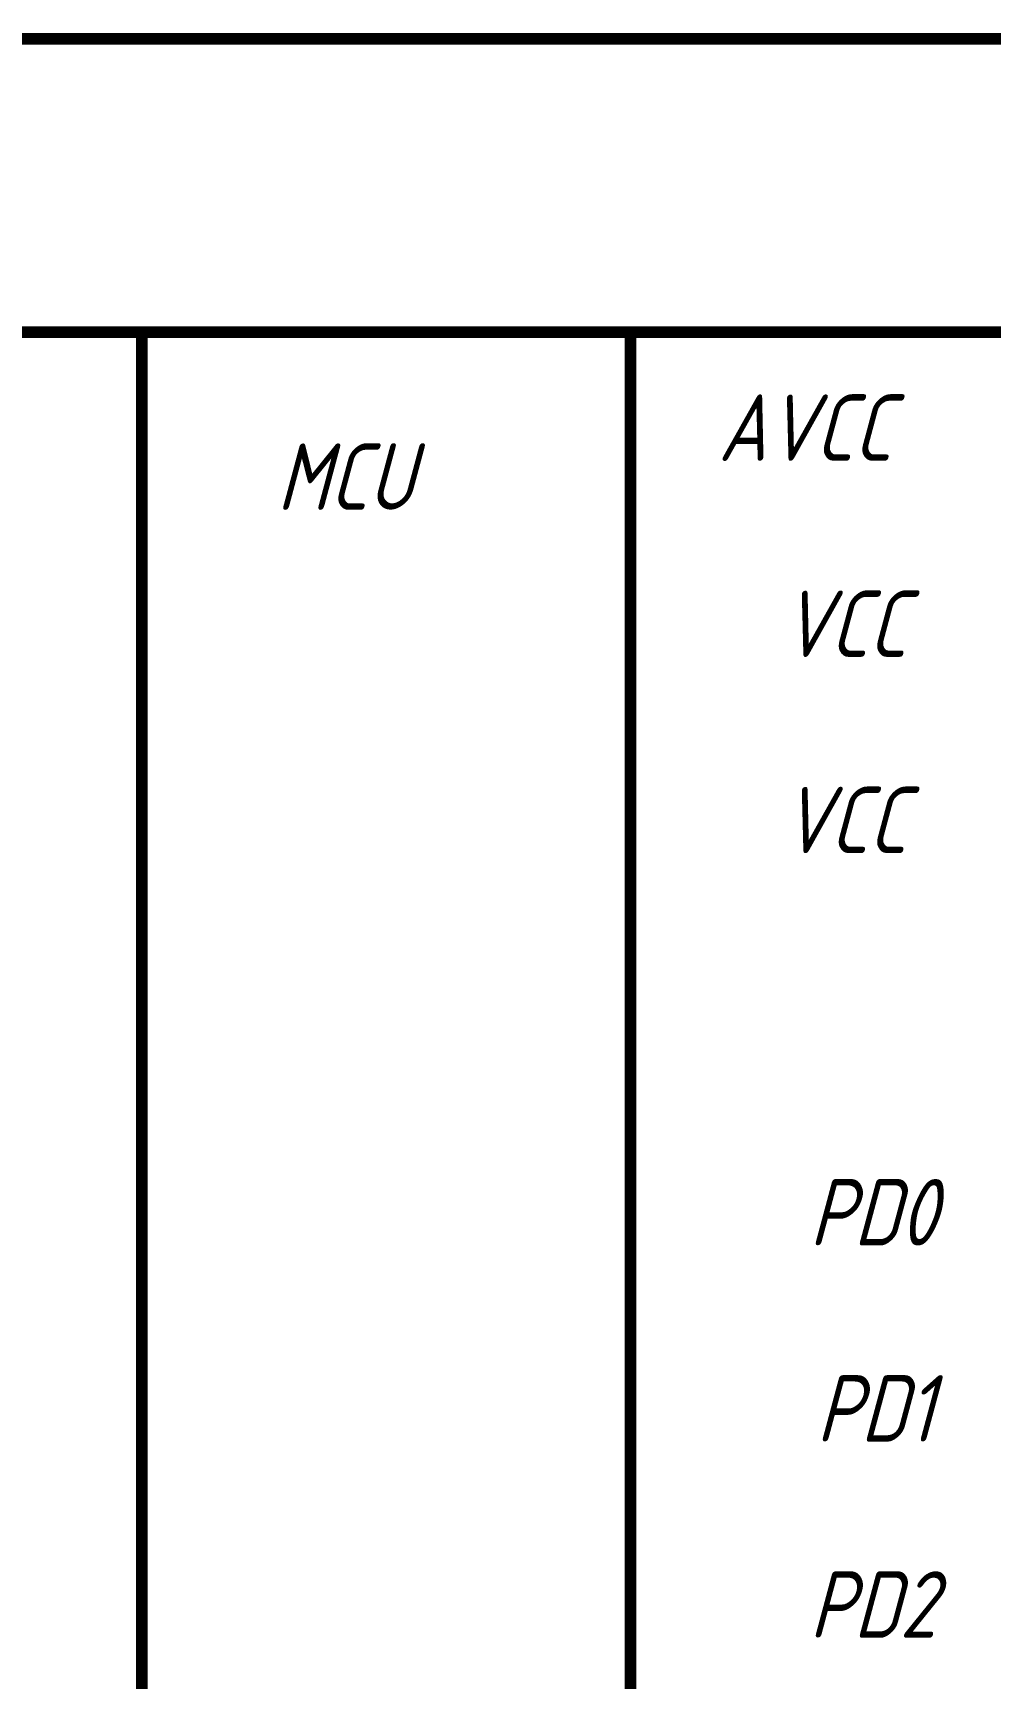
# Model space of a CAD drawing. Header units: millimetres. Extents: x 0 to 841, y 0 to 594.
# Drawn here: x 467.22 to 491.7, y 327.06 to 369.14 of the extents above; entities that cross this region are included whole.
import ezdxf

# ---------------------------------------------------------------- set-up
doc = ezdxf.new("R2010")
doc.units = ezdxf.units.MM
doc.layers.add('Sheet', color=255, linetype='Continuous')
doc.styles.get("Standard").update_dxf_attribs({"font": '', "oblique": 15})
doc.styles.get('Standard').set_extended_font_data('GOST type A')

msp = doc.modelspace()

# ---------------------------------------------------------------- linework, layer by layer
at = {"layer": 'Sheet', "color": 18, "true_color": 0x000000, "const_width": 0.3}
for points in [[(425.002, 368.988), (502.508, 368.988), (502.508, 358.976), (502.508, 353.981), (502.508, 348.986), (497.513, 348.986)], [(470.005, 266.494), (470.005, 361.484)], [(482.504, 266.494), (482.504, 361.484)]]:
    msp.add_lwpolyline(points, dxfattribs=at)
msp.add_lwpolyline([(455.019, 361.484), (492.517, 361.484), (492.517, 266.494), (455.019, 266.494), (455.019, 361.484)], close=True, dxfattribs=at)

# ---------------------------------------------------------------- texts
at = {"layer": 'Sheet', "color": 18, "true_color": 0x000000, "oblique": 15}
for s, p in [('AVCC', (484.744, 358.192)), ('MCU', (473.455, 356.938)), ('VCC', (486.357, 353.175)), ('VCC', (486.357, 348.157)), ('PD0', (487.074, 338.123)), ('PD1', (487.253, 333.106)), ('PD2', (487.074, 328.089))]:
    msp.add_text(s, height=1.7, dxfattribs=at).set_placement(p)

doc.saveas('drawing.dxf')
